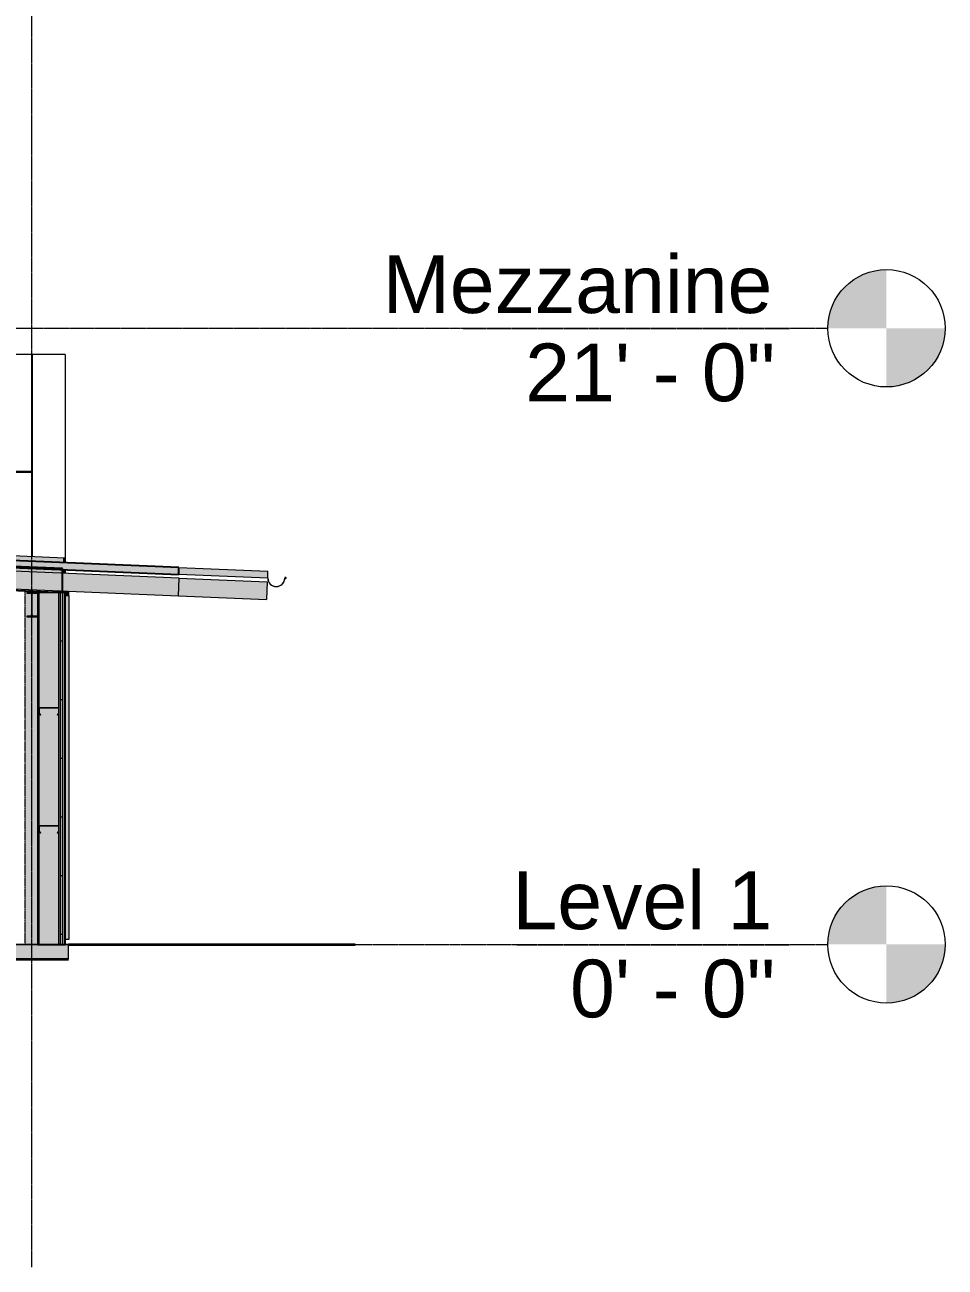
# Model space of a CAD drawing. Header units: inches. Extents: x -54880 to -186, y -265 to 853.
# Drawn here: x -22076 to -21699, y -132 to 376 of the extents above; entities that cross this region are included whole.
import ezdxf

# ---------------------------------------------------------------- set-up
doc = ezdxf.new("R2010")
doc.units = ezdxf.units.IN
doc.header["$MEASUREMENT"] = 0
doc.linetypes.add('Grid Line 1_2_', pattern=[0.875, 0.5, -0.125, 0.125, -0.125])
doc.linetypes.add('Hidden 1_8_', pattern=[0.1875, 0.125, -0.0625])
for name, color, linetype, lineweight in [('A-CLNG', 13, 'Continuous', 9), ('A-FLOR-LEVL', 51, 'Continuous', 9), ('A-GLAZ-CWMG', 51, 'Continuous', 9), ('A-ROOF', 132, 'Continuous', 9), ('A-ROOF-OTLN', 132, 'Continuous', 9), ('A-WALL', 113, 'Continuous', 9), ('A-WALL-PATT', 111, 'Continuous', 9), ('C-BLDG-PADS', 91, 'Continuous', 9), ('C-TOPO', 7, 'Continuous', 9), ('L-SITE-WALL', 31, 'Continuous', 9), ('S-BEAM', 12, 'Continuous', 9), ('S-COLS', 52, 'Continuous', 9), ('S-GRID', 1, 'Continuous', 9)]:
    doc.layers.add(name, color=color, linetype=linetype, lineweight=lineweight)
doc.styles.add('Arial', font='arial.ttf', dxfattribs={"height": 23.60479})
pattern_1 = [(45, (-26138.858, 100.19), (-19.00703, 19.00703), []), (45, (-26138.858, 128.99), (-19.00703, 19.00703), [])]

# ---------------------------------------------------------------- blocks, each defined once
blk = doc.blocks.new('HSS-Hollow Structural Section-Column - HSS6X6X1_4-767110-Section 13')
at = {"layer": 'S-COLS', "linetype": 'Hidden 1_8_'}
for p, q in [((-22075.41, 0), (-22075.41, 144.63)), ((-22069.87, 144.4), (-22069.87, 144))]:
    blk.add_line(p, q, dxfattribs=at)
blk = doc.blocks.new('Girt_C - 8_D-948188-Section 13')
at = {"layer": 'S-BEAM', "lineweight": 15}
for p, q in [((-22069.64, 48.37), (-22069.64, 46)), ((-22069.64, 46), (-22069.07, 45.52)), ((-22069.53, 46.05), (-22069.53, 48.37)), ((-22069, 45.6), (-22069.53, 46.05)), ((-22061.83, 48.55), (-22069.45, 48.55)), ((-22069.45, 48.45), (-22061.83, 48.45)), ((-22061.75, 46.05), (-22062.29, 45.6)), ((-22062.21, 45.52), (-22061.64, 46)), ((-22061.75, 48.37), (-22061.75, 46.05)), ((-22061.64, 46), (-22061.64, 48.37)), ((-22069.07, 45.52), (-22069, 45.6)), ((-22062.29, 45.6), (-22062.21, 45.52))]:
    blk.add_line(p, q, dxfattribs=at)
for centre, radius, start, end in [((-22069.45, 48.37), 0.188, 90, 180), ((-22069.45, 48.37), 0.0782, 90, 177.8773), ((-22061.83, 48.37), 0.188, 0, 90), ((-22061.83, 48.37), 0.0782, 3.0424, 90)]:
    blk.add_arc(centre, radius, start, end, dxfattribs=at)
blk = doc.blocks.new('Girt_C - 8_D-V11-Section 13')
at = {"layer": 'S-BEAM'}
h = blk.add_hatch(dxfattribs=at)
h.set_pattern_fill('FP_1', color=256, style=0, pattern_type=2)
h.set_pattern_definition(pattern_1)
h.paths.add_polyline_path([(-22062.21, 93.77), (-22061.64, 94.25), (-22061.64, 96.62), (-22061.75, 96.62), (-22061.75, 94.3), (-22062.29, 93.85)], flags=0)
h.paths.add_polyline_path([(-22069.07, 93.77), (-22069, 93.85), (-22069.53, 94.3), (-22069.53, 96.62), (-22069.64, 96.62), (-22069.64, 94.25)], flags=0)
h.paths.add_polyline_path([(-22061.83, 96.7), (-22061.83, 96.8), (-22069.45, 96.8), (-22069.45, 96.7)], flags=0)
at = {"layer": 'S-BEAM', "lineweight": 15}
for p, q in [((-22069.64, 96.62), (-22069.64, 94.25)), ((-22069.53, 94.3), (-22069.53, 96.62)), ((-22061.83, 96.8), (-22069.45, 96.8)), ((-22069.45, 96.7), (-22061.83, 96.7)), ((-22061.75, 96.62), (-22061.75, 94.3)), ((-22061.64, 94.25), (-22061.64, 96.62)), ((-22069.64, 94.25), (-22069.07, 93.77)), ((-22069, 93.85), (-22069.53, 94.3)), ((-22069.07, 93.77), (-22069, 93.85)), ((-22061.75, 94.3), (-22062.29, 93.85)), ((-22062.29, 93.85), (-22062.21, 93.77)), ((-22062.21, 93.77), (-22061.64, 94.25))]:
    blk.add_line(p, q, dxfattribs=at)
for centre, radius, start, end in [((-22069.45, 96.62), 0.188, 90, 180), ((-22069.45, 96.62), 0.0782, 90, 177.8773), ((-22061.83, 96.62), 0.188, 0, 90), ((-22061.83, 96.62), 0.0782, 3.0424, 90)]:
    blk.add_arc(centre, radius, start, end, dxfattribs=at)
blk = doc.blocks.new('Rectangular Mullion - Rectangular Mullion 1-789721-Section 13')
at = {"layer": 'A-GLAZ-CWMG'}
blk.add_hatch(color=256, dxfattribs=at).paths.add_polyline_path([(-22059.02, 142.75), (-22057.52, 142.75), (-22057.52, 144.46), (-22060.14, 144.57), (-22060.14, 144), (-22059.02, 144)], flags=0)
for p, q in [((-22059.02, 142.75), (-22057.52, 142.75)), ((-22057.52, 142.75), (-22057.52, 144.46))]:
    blk.add_line(p, q, dxfattribs=at)
blk = doc.blocks.new('Rectangular Mullion - Rectangular Mullion 1-827436-Section 13')
at = {"layer": 'A-GLAZ-CWMG'}
blk.add_hatch(color=256, dxfattribs=at).paths.add_polyline_path([(-22057.52, 2), (-22057.52, 97), (-22059.02, 97), (-22059.02, 2)], flags=0)
for p, q in [((-22057.52, 97), (-22057.52, 2)), ((-22057.52, 2), (-22059.02, 2))]:
    blk.add_line(p, q, dxfattribs=at)
blk = doc.blocks.new('Rectangular Mullion - Rectangular Mullion 1-827437-Section 13')
at = {"layer": 'A-GLAZ-CWMG'}
blk.add_hatch(color=256, dxfattribs=at).paths.add_polyline_path([(-22057.52, 97), (-22057.52, 142.75), (-22059.02, 142.75), (-22059.02, 97)], flags=0)
for p, q in [((-22059.02, 142.75), (-22057.52, 142.75)), ((-22057.52, 142.75), (-22057.52, 97))]:
    blk.add_line(p, q, dxfattribs=at)
blk = doc.blocks.new('Dimension Lumber - 2x8-948138-Section 13')
at = {"layer": 'S-BEAM'}
blk.add_hatch(color=256, dxfattribs=at).paths.add_polyline_path([(-21976.68, 141.1), (-21976.38, 148.34), (-22012.35, 149.84), (-22012.65, 142.59), (-22009.51, 142.46)], flags=0)
for p, q in [((-22012.34, 149.84), (-21976.38, 148.34)), ((-21976.38, 148.34), (-21976.68, 141.1)), ((-22012.65, 142.59), (-21976.68, 141.1))]:
    blk.add_line(p, q, dxfattribs=at)
blk = doc.blocks.new('Dimension Lumber - 2x8-948139-Section 13')
at = {"layer": 'S-BEAM'}
blk.add_hatch(color=256, dxfattribs=at).paths.add_polyline_path([(-22012.65, 142.59), (-22012.34, 149.84), (-22175.11, 156.62), (-22175.42, 149.38), (-22044.07, 143.9)], flags=0)
at = {"layer": 'S-BEAM', "lineweight": 15}
for p, q in [((-22175.11, 156.62), (-22175.42, 149.38)), ((-22012.34, 149.84), (-22175.11, 156.62)), ((-22175.42, 149.38), (-22012.65, 142.59)), ((-22012.65, 142.59), (-22012.34, 149.84))]:
    blk.add_line(p, q, dxfattribs=at)
blk = doc.blocks.new('W-Wide Flange - W10X15-946479-Section 13')
at = {"layer": 'S-BEAM'}
h = blk.add_hatch(dxfattribs=at)
h.set_pattern_fill('FP_1', color=256, style=0, pattern_type=2)
h.set_pattern_definition(pattern_1)
h.paths.add_polyline_path([(-22070.64, 134), (-22070.64, 134.27), (-22071.98, 134.27), (-22072.37, 134.43), (-22072.53, 134.81), (-22072.53, 143.19), (-22072.37, 143.57), (-22071.98, 143.73), (-22070.64, 143.73), (-22070.64, 144), (-22074.64, 144), (-22074.64, 143.73), (-22073.3, 143.73), (-22072.91, 143.57), (-22072.76, 143.19), (-22072.76, 134.81), (-22072.91, 134.43), (-22073.3, 134.27), (-22074.64, 134.27), (-22074.64, 134)], flags=0)
at = {"layer": 'S-BEAM', "lineweight": 15}
for p, q in [((-22070.64, 144), (-22074.64, 144)), ((-22074.64, 144), (-22074.64, 143.73)), ((-22074.64, 143.73), (-22073.3, 143.73)), ((-22072.76, 143.19), (-22072.76, 134.81)), ((-22072.53, 134.81), (-22072.53, 143.19)), ((-22071.98, 143.73), (-22070.64, 143.73)), ((-22070.64, 143.73), (-22070.64, 144)), ((-22073.3, 134.27), (-22074.64, 134.27)), ((-22074.64, 134.27), (-22074.64, 134)), ((-22074.64, 134), (-22070.64, 134)), ((-22070.64, 134.27), (-22071.98, 134.27)), ((-22070.64, 134), (-22070.64, 134.27))]:
    blk.add_line(p, q, dxfattribs=at)
for centre, start, end in [((-22073.3, 143.19), 0, 90), ((-22071.98, 143.19), 90, 180), ((-22073.3, 134.81), 270, 0), ((-22071.98, 134.81), 180, 270)]:
    blk.add_arc(centre, 0.542, start, end, dxfattribs=at)
blk = doc.blocks.new('Level - Level Head - Circle-15001-Section 13')
at = {"layer": 'A-FLOR-LEVL'}
h = blk.add_hatch(color=256, dxfattribs=at)
edge = h.paths.add_edge_path(flags=0)
edge.add_line((-21722.96, 0), (-21746.96, 0))
edge.add_arc((-21722.96, 0), 24, 90, 180, ccw=False)
edge.add_line((-21722.96, 24), (-21722.96, 0))
h = blk.add_hatch(color=256, dxfattribs=at)
edge = h.paths.add_edge_path(flags=0)
edge.add_line((-21722.96, -24), (-21722.96, 0))
edge.add_line((-21722.96, 0), (-21698.96, 0))
edge.add_arc((-21722.96, 0), 24, 270, 360, ccw=False)
blk.add_circle((-21722.96, 0), 24, dxfattribs=at)

msp = doc.modelspace()

# ---------------------------------------------------------------- hatches: boundary and pattern name
at = {"layer": 'A-CLNG'}
msp.add_hatch(color=256, dxfattribs=at).paths.add_polyline_path([(-22060.14, 144), (-22060.14, 153.76), (-22782.52, 183.86), (-22782.52, 174.1), (-22061.35, 144.05)], flags=0)
at = {"layer": 'A-ROOF'}
msp.add_hatch(color=256, dxfattribs=at).paths.add_polyline_path([(-22012.52, 151.35), (-22012.52, 154.23), (-22782.65, 186.32), (-22782.65, 183.44), (-22044.07, 152.67)], flags=0)
at = {"layer": 'A-ROOF', "lineweight": 5}
msp.add_hatch(color=256, dxfattribs=at).paths.add_polyline_path([(-21976.14, 149.84), (-21976.14, 152.71), (-22012.52, 154.23), (-22012.52, 151.35), (-22009.51, 151.23)], flags=0)
at = {"layer": 'A-WALL-PATT'}
h = msp.add_hatch(dxfattribs=at)
h.set_pattern_fill('FP_7', color=256, style=0, pattern_type=2)
h.set_pattern_definition([(0, (-22072.51, 145), (-193, 193), [48, -145]), (90, (-22072.51, 145), (-193, 1e-14), [96.25, -96.75]), (180, (-22024.51, 241.25), (-193, 193), [48, -145]), (90, (-22024.51, 145), (-193, 1e-14), [96.25, -96.75]), (180, (-22024.51, 241.5), (-193, 193), [48, -145]), (90, (-22024.51, 241.5), (-193, 1e-14), [96.25, -96.75]), (0, (-22072.51, 337.75), (-193, 193), [48, -145]), (90, (-22072.51, 241.5), (-193, 1e-14), [96.25, -96.75]), (0, (-22024.26, 193), (-193, 193), [48, -145]), (90, (-22024.26, 144.75), (-193, 1e-14), [48.25, -144.75]), (90, (-21976.26, 144.75), (-193, 1e-14), [48.25, -144.75]), (0, (-22024.26, 289.5), (-193, 193), [48, -145]), (90, (-22024.26, 193.25), (-193, 1e-14), [96.25, -96.75]), (180, (-21976.26, 193.25), (-193, 193), [48, -145]), (90, (-21976.26, 193.25), (-193, 1e-14), [96.25, -96.75]), (90, (-22024.26, 289.75), (-193, 1e-14), [48, -145]), (180, (-21976.26, 289.75), (-193, 193), [48, -145]), (90, (-21976.26, 289.75), (-193, 1e-14), [48, -145]), (0, (-21976.01, 145), (-193, 193), [48, -145]), (90, (-21976.01, 145), (-193, 1e-14), [96.25, -96.75]), (180, (-21928.01, 241.25), (-193, 193), [48, -145]), (90, (-21928.01, 145), (-193, 1e-14), [96.25, -96.75]), (180, (-21928.01, 241.5), (-193, 193), [48, -145]), (90, (-21928.01, 241.5), (-193, 1e-14), [96.25, -96.75]), (180, (-21928.01, 337.75), (-193, 193), [48, -145]), (90, (-21976.01, 241.5), (-193, 1e-14), [96.25, -96.75]), (0, (-21927.76, 193), (-193, 193), [48, -145]), (90, (-21927.76, 144.75), (-193, 1e-14), [48.25, -144.75]), (90, (-21879.76, 144.75), (-193, 1e-14), [48.25, -144.75]), (0, (-21927.76, 289.5), (-193, 193), [48, -145]), (90, (-21927.76, 193.25), (-193, 1e-14), [96.25, -96.75]), (180, (-21879.76, 193.25), (-193, 193), [48, -145]), (90, (-21879.76, 193.25), (-193, 1e-14), [96.25, -96.75]), (90, (-21927.76, 289.75), (-193, 1e-14), [48, -145]), (180, (-21879.76, 289.75), (-193, 193), [48, -145]), (90, (-21879.76, 289.75), (-193, 1e-14), [48, -145])])
h.paths.add_polyline_path([(-22059.27, 158.17), (-22059.27, 241.25), (-22699.77, 241.25), (-22699.77, 184.86), (-22060.14, 158.21)], flags=0)
h = msp.add_hatch(dxfattribs=at)
h.set_pattern_fill('FP_4', color=256, style=0, pattern_type=2)
h.set_pattern_definition([(0, (-26138.858, 100.19), (0, 24), []), (90, (-26138.858, 100.19), (-24, 1e-15), [])])
h.paths.add_polyline_path([(-22060.14, 0), (-22060.14, 144), (-22060.89, 144), (-22060.89, 0)], flags=0)
at = {"layer": 'C-BLDG-PADS'}
h = msp.add_hatch(dxfattribs=at)
h.set_pattern_fill('FP_3', color=256, style=0, pattern_type=2)
h.set_pattern_definition([(50, (-26138.86, 100.19), (55.0854, -4.81984), [5.76, -63.36]), (355, (-26138.86, 100.19), (-10.6557, 57.7685), [4.608, -50.688]), (100.451, (-26134.267, 99.787), (44.4295, 52.94866), [4.895, -53.848]), (46.184, (-26138.86, 115.55), (81.9644, -12.7121), [8.64, -95.04]), (96.636, (-26132.03, 114.49), (71.7815, 74.8124), [7.343, -80.772]), (351.184, (-26138.86, 115.55), (71.782, 74.8124), [6.912, -76.032]), (21, (-26131.18, 111.71), (45.84207, -30.92146), [5.76, -63.36]), (326, (-26131.18, 111.71), (18.6871, 55.6915), [4.608, -50.688]), (71.451, (-26127.357, 109.13), (64.5289, 24.7701), [4.895, -53.848]), (37.5, (-26138.858, 100.189), (0.93389, 25.56682), [2.534, -47.539, 2.534, -48.922, -50.88]), (37.5, (-26138.858, 100.189), (0.93389, 25.56682), [-101.53, 2.534, -48.346]), (7.5, (-26138.858, 100.19), (20.20404, 30.2913), [2.534, -26.803, 2.534, -46.387, -19.392]), (7.5, (-26138.858, 100.19), (20.20404, 30.2913), [-78.259, 2.534, -16.858]), (327.5, (-26155.984, 100.19), (40.99778, -1.7324), [2.534, -16.666, 2.534, -57.37, -79.488]), (327.5, (-26155.984, 100.19), (40.99778, -1.7324), [-79.104, 2.534, -76.954]), (317.5, (-26163.664, 100.19), (44.78888, 7.68784), [2.534, -22.426, 2.534, -37.248, -56.448]), (317.5, (-26163.664, 100.19), (44.78888, 7.68784), [-64.742, 2.534, -53.914])])
h.paths.add_polyline_path([(-24152.19, -6), (-22057.64, -6), (-22057.64, 0), (-26285.39, 0), (-26285.39, -6), (-24290.43, -6)], flags=0)
at = {"layer": 'L-SITE-WALL', "lineweight": 5}
h = msp.add_hatch(color=256, dxfattribs=at)
h.paths.add_polyline_path([(-22493.34, 0), (-22458.77, 0), (-22458.77, 131.29), (-22649.51, 131.29), (-22651.74, 128.93), (-22654.68, 126.27), (-22658.75, 123.29), (-22662.88, 120.87), (-22667.6, 118.73), (-22670.31, 117.71), (-22672.12, 116.69), (-22676.85, 114.6), (-22681.76, 112.96), (-22687.58, 111.67), (-22692.49, 111.03), (-22697.08, 110.82), (-22781.02, 110.82), (-22781.02, 93), (-22779.52, 93), (-22779.52, 0), (-22769.82, 0)], flags=0)
h.paths.add_polyline_path([(-22810.02, 2), (-22801.26, 2), (-22801.26, 93.77), (-22810.02, 93.77), (-22810.02, 20.14)], flags=0)
h.paths.add_polyline_path([(-22688.66, 147.29), (-22685.79, 147.37), (-22692.66, 147.66), (-22692.66, 147.29), (-22689.88, 147.29)], flags=0)
h.paths.add_polyline_path([(-22173.39, 148.54), (-22173.39, 148.72), (-22176.33, 148.78), (-22176.43, 148.67), (-22175.42, 148.63)], flags=0)
h.paths.add_polyline_path([(-22178.79, 148.77), (-22178.79, 148.88), (-22236.27, 151.28), (-22236.38, 151.17), (-22178.87, 148.77)], flags=0)
h.paths.add_polyline_path([(-22238.74, 151.26), (-22238.74, 151.37), (-22296.22, 153.77), (-22296.32, 153.66), (-22239.05, 151.28)], flags=0)
h.paths.add_polyline_path([(-22059.52, 151.8), (-22059.52, 153.31), (-22060.14, 153.34), (-22060.14, 151.83)], flags=0)
h.paths.add_polyline_path([(-22298.69, 153.76), (-22298.69, 153.87), (-22356.17, 156.27), (-22356.27, 156.16), (-22298.99, 153.77)], flags=0)
h.paths.add_polyline_path([(-22059.52, 156.19), (-22059.52, 158.18), (-22657.02, 183.08), (-22704.89, 183.08), (-22060.14, 156.21)], flags=0)
h.paths.add_polyline_path([(-22358.64, 156.26), (-22358.64, 156.37), (-22416.12, 158.77), (-22416.22, 158.66), (-22358.72, 156.26)], flags=0)
h.paths.add_polyline_path([(-22418.59, 158.76), (-22418.58, 158.87), (-22476.07, 161.27), (-22476.17, 161.16), (-22418.66, 158.76)], flags=0)
h.paths.add_polyline_path([(-22478.53, 161.26), (-22478.53, 161.37), (-22536.01, 163.77), (-22536.12, 163.66), (-22478.61, 161.26)], flags=0)
h.paths.add_polyline_path([(-22538.48, 163.75), (-22538.48, 163.86), (-22595.96, 166.26), (-22596.06, 166.15), (-22538.56, 163.76)], flags=0)
h.paths.add_polyline_path([(-22598.43, 166.25), (-22598.43, 166.36), (-22655.91, 168.76), (-22656.01, 168.65), (-22598.51, 166.25)], flags=0)
h.paths.add_polyline_path([(-22658.38, 168.75), (-22658.38, 168.86), (-22715.86, 171.26), (-22715.96, 171.15), (-22658.46, 168.75)], flags=0)
h.paths.add_polyline_path([(-22718.33, 171.25), (-22718.32, 171.36), (-22775.81, 173.76), (-22775.91, 173.65), (-22718.4, 171.25)], flags=0)
h.paths.add_polyline_path([(-22778.27, 173.75), (-22778.27, 173.85), (-22781.02, 173.94), (-22781.02, 173.86), (-22778.35, 173.75)], flags=0)
h.paths.add_polyline_path([(-22745.7, 184.78), (-22745.7, 241.25), (-22781.02, 241.25), (-22781.02, 186.25), (-22769.82, 185.78)], flags=0)
h = msp.add_hatch(color=256, dxfattribs=at)
h.paths.add_polyline_path([(-22059.02, 151.78), (-22059.02, 153.29), (-22059.27, 153.3), (-22059.27, 151.79)], flags=0)
h.paths.add_polyline_path([(-22059.02, 156.17), (-22059.02, 156.5), (-22059.27, 156.5), (-22059.27, 156.18)], flags=0)
for points in [[(-22061.64, 0), (-22061.64, 144), (-22069.64, 144), (-22069.64, 0)], [(-22060.89, 0), (-22060.89, 144), (-22061.64, 144), (-22061.64, 0)], [(-22059.27, 0), (-22059.27, 144), (-22060.14, 144), (-22060.14, 0)]]:
    msp.add_hatch(color=256, dxfattribs=at).paths.add_polyline_path(points, flags=0)
at = {"layer": 'L-SITE-WALL'}
msp.add_hatch(color=256, dxfattribs=at).paths.add_polyline_path([(-22059.02, 0), (-22059.02, 144), (-22059.27, 144), (-22059.27, 0)], flags=0)
at = {"layer": 'S-COLS', "lineweight": 5}
for points in [[(-22075.41, 0), (-22075.17, 0), (-22075.17, 144.62), (-22075.64, 144.64), (-22075.58, 0)], [(-22069.7, 144), (-22069.64, 144), (-22069.7, 144.4), (-22070.11, 144.41), (-22070.09, 144), (-22069.7, 144)]]:
    msp.add_hatch(color=256, dxfattribs=at).paths.add_polyline_path(points, flags=0)
h = msp.add_hatch(color=256, dxfattribs=at)
h.paths.add_polyline_path([(-22070.27, 0), (-22070.27, 144), (-22070.11, 144), (-22070.11, 144.41), (-22075.17, 144.62), (-22075.17, 0)], flags=0)
h.paths.add_polyline_path([(-22073.3, 134), (-22074.64, 134), (-22074.64, 134.27), (-22073.3, 134.27), (-22072.91, 134.43), (-22072.76, 134.81), (-22072.83, 143.38), (-22072.91, 143.57), (-22073.3, 143.73), (-22074.64, 143.73), (-22074.64, 144), (-22070.64, 144), (-22070.64, 143.73), (-22071.98, 143.73), (-22072.38, 143.54), (-22072.53, 143.19), (-22072.53, 134.81), (-22072.37, 134.43), (-22071.98, 134.27), (-22070.64, 134.27), (-22070.64, 134), (-22072.76, 134)], flags=0)

# ---------------------------------------------------------------- linework, layer by layer
at = {"layer": 'A-CLNG', "lineweight": 25}
for p, q in [((-22060.14, 153.76), (-22782.52, 183.86)), ((-22782.52, 174.1), (-22060.14, 144)), ((-22060.14, 144), (-22060.14, 153.76))]:
    msp.add_line(p, q, dxfattribs=at)
at = {"layer": 'A-ROOF', "lineweight": 25}
for p, q in [((-22012.52, 154.23), (-22782.65, 186.32)), ((-22782.65, 183.44), (-22012.52, 151.35)), ((-22012.52, 151.35), (-22012.52, 154.23))]:
    msp.add_line(p, q, dxfattribs=at)
at = {"layer": 'A-ROOF'}
for p, q in [((-22012.52, 154.23), (-21976.14, 152.71)), ((-21976.14, 149.84), (-21976.14, 152.71)), ((-21976.14, 149.84), (-22012.52, 151.35))]:
    msp.add_line(p, q, dxfattribs=at)
at = {"layer": 'A-ROOF-OTLN'}
for p, q in [((-21976.08, 149.84), (-21976.14, 149.84)), ((-21969.04, 149.64), (-21969.08, 149.59))]:
    msp.add_line(p, q, dxfattribs=at)
for centre, radius, start, end in [((-21972.64, 149.84), 3.5, 180, 360), ((-21972.64, 149.84), 3.44, 180, 0), ((-21968.9, 149.84), 0.306, 232.159, 180), ((-21968.9, 149.84), 0.243, 234.011, 180)]:
    msp.add_arc(centre, radius, start, end, dxfattribs=at)
at = {"layer": 'A-WALL'}
for p, q in [((-22069.64, 0), (-22069.64, 144)), ((-22061.64, 0), (-22061.64, 144)), ((-22060.89, 0), (-22060.89, 144)), ((-22060.14, 0), (-22060.14, 144)), ((-22059.27, 0), (-22059.27, 144))]:
    msp.add_line(p, q, dxfattribs=at)
at = {"layer": 'C-BLDG-PADS'}
for p, q in [((-22057.64, 0), (-26274.63, 0)), ((-22057.64, -6), (-22057.64, 0)), ((-26285.39, -6), (-22057.64, -6))]:
    msp.add_line(p, q, dxfattribs=at)
at = {"layer": 'C-TOPO', "lineweight": 35}
for p, q in [((-22057.64, 0), (-21940.4, 0)), ((-22575.58, -6.01), (-22057.64, -6.01))]:
    msp.add_line(p, q, dxfattribs=at)
at = {"layer": 'C-TOPO'}
for p, q in [((-22057.64, 0), (-21940.4, 0)), ((-22575.58, -6.01), (-22057.64, -6.01))]:
    msp.add_line(p, q, dxfattribs=at)
at = {"layer": 'L-SITE-WALL'}
for p, q in [((-22059.02, 241.25), (-22699.77, 241.25)), ((-22059.02, 241.25), (-22059.02, 156.5)), ((-22699.77, 184.86), (-22059.27, 158.17)), ((-22059.52, 156.19), (-22059.52, 158.18)), ((-22059.27, 156.5), (-22059.27, 158.17)), ((-22059.52, 151.8), (-22059.52, 153.31)), ((-22059.27, 156.18), (-22059.27, 156.5)), ((-22059.27, 156.5), (-22059.02, 156.5)), ((-22059.27, 151.79), (-22059.27, 153.3)), ((-22059.02, 156.5), (-22059.02, 156.17)), ((-22059.02, 153.29), (-22059.02, 151.78))]:
    msp.add_line(p, q, dxfattribs=at)
at = {"layer": 'L-SITE-WALL', "lineweight": 25}
for p, q in [((-22070.27, 144), (-22070.27, 0)), ((-22059.02, 144), (-22070.27, 144)), ((-22059.02, 0), (-22059.02, 144)), ((-22070.27, 0), (-22059.02, 0))]:
    msp.add_line(p, q, dxfattribs=at)
at = {"layer": 'S-COLS'}
msp.add_line((-22069.64, 144), (-22069.64, 144.39), dxfattribs=at)
at = {"layer": 'S-GRID', "linetype": 'Grid Line 1_2_'}
msp.add_line((-22072.64, -132), (-22072.64, 573.76), dxfattribs=at)

# ---------------------------------------------------------------- block references
at = {"layer": 'A-FLOR-LEVL'}
for p in [(0, 252), (0, 0)]:
    msp.add_blockref('Level - Level Head - Circle-15001-Section 13', p, dxfattribs=at)
at = {"layer": 'A-GLAZ-CWMG'}
for name in ['Rectangular Mullion - Rectangular Mullion 1-789721-Section 13', 'Rectangular Mullion - Rectangular Mullion 1-827437-Section 13', 'Rectangular Mullion - Rectangular Mullion 1-827436-Section 13']:
    msp.add_blockref(name, (0, 0), dxfattribs=at)
at = {"layer": 'S-BEAM'}
for name in ['Dimension Lumber - 2x8-948139-Section 13', 'Dimension Lumber - 2x8-948138-Section 13', 'W-Wide Flange - W10X15-946479-Section 13', 'Girt_C - 8_D-V11-Section 13', 'Girt_C - 8_D-948188-Section 13']:
    msp.add_blockref(name, (0, 0), dxfattribs=at)
at = {"layer": 'S-COLS', "linetype": 'Hidden 1_8_'}
msp.add_blockref('HSS-Hollow Structural Section-Column - HSS6X6X1_4-767110-Section 13', (0, 0), dxfattribs=at)

# ---------------------------------------------------------------- texts
at = {"layer": 'A-FLOR-LEVL', "char_height": 23.605, "attachment_point": 3, "line_spacing_factor": 0.938532, "style": 'Arial', "bg_fill": 3, "box_fill_scale": 1.25, "bg_fill_color": 0, "bg_fill_transparency": 0}
for s, insert, width in [('Mezzanine', (-21769.66, 281.84), 189.792), ('Level 1', (-21769.66, 29.84), 127.008)]:
    msp.add_mtext(s, dxfattribs=dict(at, insert=insert, width=width))

# ---------------------------------------------------------------- next in the draw order: texts
for s, insert, width in [('21\' - 0"', (-21768.48, 245.77), 121.824), ('0\' - 0"', (-21768.48, -6.23), 99.936)]:
    msp.add_mtext(s, dxfattribs=dict(at, insert=insert, width=width))

# ---------------------------------------------------------------- next in the draw order: linework, layer by layer
at = {"layer": 'A-FLOR-LEVL', "linetype": 'Grid Line 1_2_'}
for p, q in [((-26557.32, 252), (-21746.96, 252)), ((-26557.32, 0), (-21746.96, 0))]:
    msp.add_line(p, q, dxfattribs=at)

doc.saveas('drawing.dxf')
